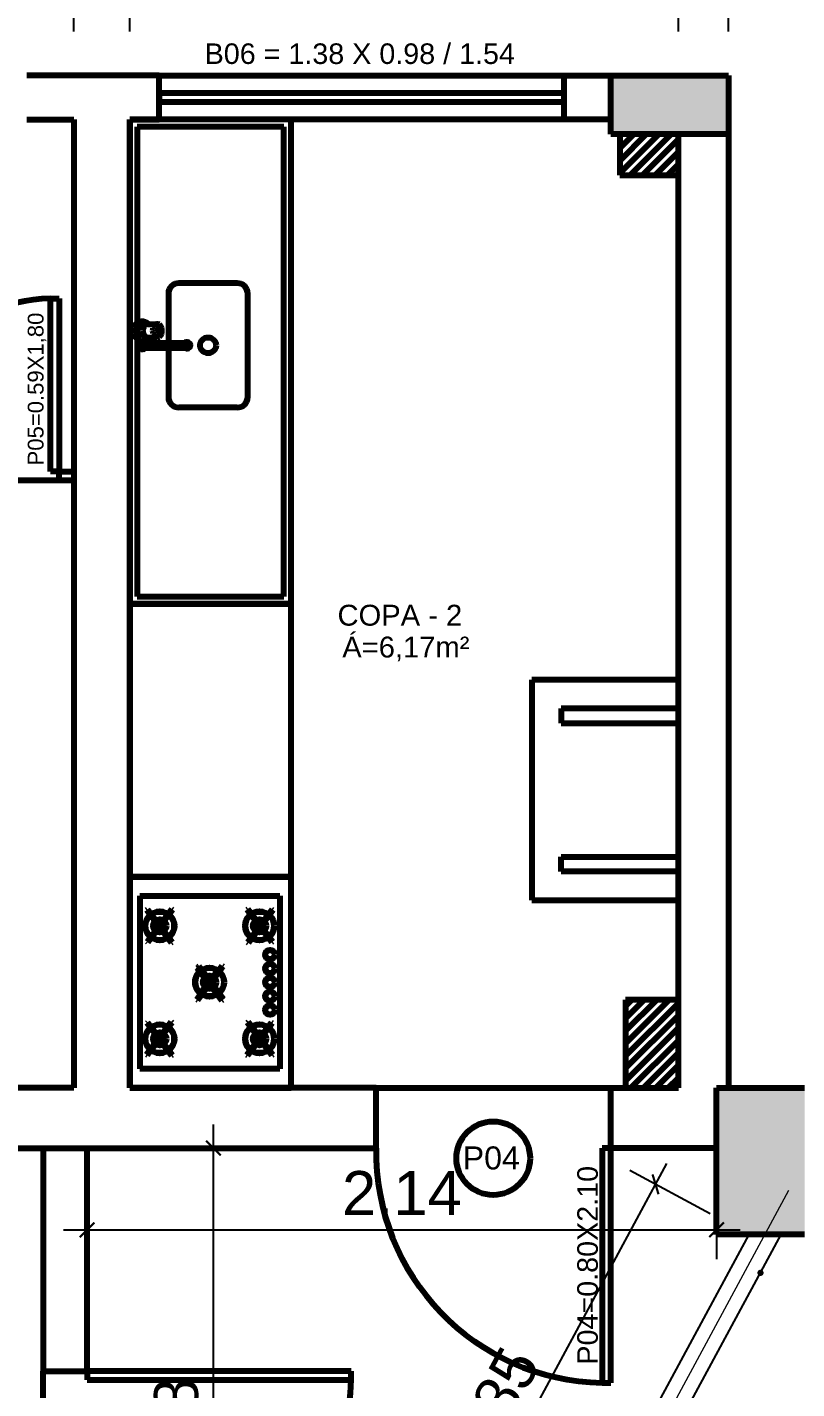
# Model space of a CAD drawing. Header units: metres. Extents: x -15851 to -15710, y 6781 to 6850.
# Drawn here: x -15732.43 to -15729.808, y 6833.794 to 6838.433 of the extents above; entities that cross this region are included whole.
import ezdxf

# ---------------------------------------------------------------- set-up
doc = ezdxf.new("R2010")
doc.units = ezdxf.units.M
doc.linetypes.add('ACAD_ISO06W100', pattern=[36, 24, -3, 0, -3, 0, -3, 0, -3])
doc.linetypes.add('HIDDEN', pattern=[0.375, 0.25, -0.125])
for name, color, linetype, lineweight in [('BANCADA', 152, 'Continuous', 30), ('cota', 18, 'Continuous', 9), ('Eixo', 1, 'ACAD_ISO06W100', 0), ('parede', 8, 'Continuous', 80)]:
    doc.layers.add(name, color=color, linetype=linetype, lineweight=lineweight)
doc.layers.add('Divisórias de Gesso Acartonado', color=42, linetype='Continuous')
doc.styles.add('AMBI', font='arial.ttf')
doc.styles.add('arial', font='arial.ttf')
doc.dimstyles.new('1-50', dxfattribs={"dimtxt": 0.15, "dimasz": 0.05, "dimexe": 0.1, "dimexo": 0.15, "dimgap": 0.05, "dimtad": 1, "dimzin": 4, "dimdsep": 46, "dimtxsty": 'arial', "dimblk": 'ARCHTICK', "dimcen": 0, "dimdle": 0.08, "dimclrd": 256, "dimclre": 256, "dimclrt": 256, "dimadec": 1, "dimazin": 0, "dimtfac": 1, "dimtix": 1, "dimtmove": 0, "dimatfit": 0, "dimldrblk": 'ARCHTICK', "dimfxl": 1, "dimtolj": 1, "dimarcsym": 0})

# ---------------------------------------------------------------- blocks, each defined once
blk = doc.blocks.new('_ArchTick')
at = {"color": 0, "linetype": 'ByBlock', "const_width": 0.15}
blk.add_lwpolyline([(-0.5, -0.5), (0.5, 0.5)], dxfattribs=at)
blk = doc.blocks.new('*D208')
at = {"layer": 'cota', "lineweight": -2, "transparency": 16777216}
for p, q in [((-15734.9911, 6838.4187), (-15734.9911, 6839.0839)), ((-15732.2711, 6838.4187), (-15732.2711, 6839.0839)), ((-15735.0711, 6838.9839), (-15732.1911, 6838.9839))]:
    blk.add_line(p, q, dxfattribs=at)
at = {"layer": 'Defpoints', "color": 0, "transparency": 16777216}
for p in [(-15732.2711, 6838.9839), (-15734.9911, 6838.2687), (-15732.2711, 6838.2687)]:
    blk.add_point(p, dxfattribs=at)
at = {"layer": 'cota', "lineweight": -2, "transparency": 16777216, "xscale": 0.05, "yscale": 0.05, "zscale": 0.05, "rotation": 180}
blk.add_blockref('_ArchTick', (-15734.9911, 6838.9839), dxfattribs=at)
at = {"layer": 'cota', "lineweight": -2, "transparency": 16777216, "xscale": 0.05, "yscale": 0.05, "zscale": 0.05}
blk.add_blockref('_ArchTick', (-15732.2711, 6838.9839), dxfattribs=at)
at = {"layer": 'cota', "transparency": 16777216, "insert": (-15733.6311, 6839.1092), "char_height": 0.15, "attachment_point": 5, "style": 'arial'}
blk.add_mtext('\\A1;2.72', dxfattribs=at)
blk = doc.blocks.new('*D209')
at = {"layer": 'cota', "lineweight": -2, "transparency": 16777216}
for p, q in [((-15732.2711, 6838.4187), (-15732.2711, 6839.0839)), ((-15732.0811, 6838.4187), (-15732.0811, 6839.0839)), ((-15732.2711, 6838.9839), (-15732.3211, 6838.9839)), ((-15732.2711, 6838.9839), (-15732.0811, 6838.9839)), ((-15732.0811, 6838.9839), (-15732.0311, 6838.9839))]:
    blk.add_line(p, q, dxfattribs=at)
at = {"layer": 'Defpoints', "color": 0, "transparency": 16777216}
for p in [(-15732.0811, 6838.9839), (-15732.2711, 6838.2687), (-15732.0811, 6838.2687)]:
    blk.add_point(p, dxfattribs=at)
at = {"layer": 'cota', "lineweight": -2, "transparency": 16777216, "xscale": 0.05, "yscale": 0.05, "zscale": 0.05}
blk.add_blockref('_ArchTick', (-15732.2711, 6838.9839), dxfattribs=at)
at = {"layer": 'cota', "lineweight": -2, "transparency": 16777216, "xscale": 0.05, "yscale": 0.05, "zscale": 0.05, "rotation": 180}
blk.add_blockref('_ArchTick', (-15732.0811, 6838.9839), dxfattribs=at)
at = {"layer": 'cota', "transparency": 16777216, "insert": (-15732.1761, 6839.1105), "char_height": 0.15, "attachment_point": 5, "style": 'arial'}
blk.add_mtext('\\A1;.19', dxfattribs=at)
blk = doc.blocks.new('*D210')
at = {"layer": 'cota', "lineweight": -2, "transparency": 16777216}
for p, q in [((-15732.0811, 6838.4187), (-15732.0811, 6839.0839)), ((-15730.2111, 6838.4187), (-15730.2111, 6839.0839)), ((-15732.1611, 6838.9839), (-15730.1311, 6838.9839))]:
    blk.add_line(p, q, dxfattribs=at)
at = {"layer": 'Defpoints', "color": 0, "transparency": 16777216}
for p in [(-15730.2111, 6838.9839), (-15732.0811, 6838.2687), (-15730.2111, 6838.2687)]:
    blk.add_point(p, dxfattribs=at)
at = {"layer": 'cota', "lineweight": -2, "transparency": 16777216, "xscale": 0.05, "yscale": 0.05, "zscale": 0.05, "rotation": 180}
blk.add_blockref('_ArchTick', (-15732.0811, 6838.9839), dxfattribs=at)
at = {"layer": 'cota', "lineweight": -2, "transparency": 16777216, "xscale": 0.05, "yscale": 0.05, "zscale": 0.05}
blk.add_blockref('_ArchTick', (-15730.2111, 6838.9839), dxfattribs=at)
at = {"layer": 'cota', "transparency": 16777216, "insert": (-15731.1461, 6839.1105), "char_height": 0.15, "attachment_point": 5, "style": 'arial'}
blk.add_mtext('\\A1;1.87', dxfattribs=at)
blk = doc.blocks.new('*D211')
at = {"layer": 'cota', "lineweight": -2, "transparency": 16777216}
for p, q in [((-15730.2111, 6838.4187), (-15730.2111, 6839.0839)), ((-15730.0411, 6838.4187), (-15730.0411, 6839.0839)), ((-15730.2111, 6838.9839), (-15730.2611, 6838.9839)), ((-15730.2111, 6838.9839), (-15730.0411, 6838.9839)), ((-15730.0411, 6838.9839), (-15729.9911, 6838.9839))]:
    blk.add_line(p, q, dxfattribs=at)
at = {"layer": 'Defpoints', "color": 0, "transparency": 16777216}
for p in [(-15730.0411, 6838.9839), (-15730.2111, 6838.2687), (-15730.0411, 6838.2687)]:
    blk.add_point(p, dxfattribs=at)
at = {"layer": 'cota', "lineweight": -2, "transparency": 16777216, "xscale": 0.05, "yscale": 0.05, "zscale": 0.05}
blk.add_blockref('_ArchTick', (-15730.2111, 6838.9839), dxfattribs=at)
at = {"layer": 'cota', "lineweight": -2, "transparency": 16777216, "xscale": 0.05, "yscale": 0.05, "zscale": 0.05, "rotation": 180}
blk.add_blockref('_ArchTick', (-15730.0411, 6838.9839), dxfattribs=at)
at = {"layer": 'cota', "transparency": 16777216, "insert": (-15730.1261, 6839.1092), "char_height": 0.15, "attachment_point": 5, "style": 'arial'}
blk.add_mtext('\\A1;.17', dxfattribs=at)
blk = doc.blocks.new('*D212')
at = {"layer": 'cota', "lineweight": -2, "transparency": 16777216}
for p, q in [((-15730.0411, 6838.4187), (-15730.0411, 6839.0839)), ((-15725.1711, 6838.4187), (-15725.1711, 6839.0839)), ((-15730.1211, 6838.9839), (-15725.0911, 6838.9839))]:
    blk.add_line(p, q, dxfattribs=at)
at = {"layer": 'Defpoints', "color": 0, "transparency": 16777216}
for p in [(-15725.1711, 6838.9839), (-15730.0411, 6838.2687), (-15725.1711, 6838.2687)]:
    blk.add_point(p, dxfattribs=at)
at = {"layer": 'cota', "lineweight": -2, "transparency": 16777216, "xscale": 0.05, "yscale": 0.05, "zscale": 0.05, "rotation": 180}
blk.add_blockref('_ArchTick', (-15730.0411, 6838.9839), dxfattribs=at)
at = {"layer": 'cota', "lineweight": -2, "transparency": 16777216, "xscale": 0.05, "yscale": 0.05, "zscale": 0.05}
blk.add_blockref('_ArchTick', (-15725.1711, 6838.9839), dxfattribs=at)
at = {"layer": 'cota', "transparency": 16777216, "insert": (-15727.6061, 6839.1105), "char_height": 0.15, "attachment_point": 5, "style": 'arial'}
blk.add_mtext('\\A1;4.87', dxfattribs=at)
blk = doc.blocks.new('*D379')
at = {"layer": 'cota', "lineweight": -2, "transparency": 16777216}
for p, q in [((-15732.2261, 6834.4637), (-15732.2261, 6834.2352)), ((-15730.0811, 6834.4637), (-15730.0811, 6834.2352)), ((-15732.3061, 6834.3352), (-15730.0011, 6834.3352))]:
    blk.add_line(p, q, dxfattribs=at)
at = {"layer": 'Defpoints', "color": 0, "transparency": 16777216}
for p in [(-15732.2261, 6834.6137), (-15730.0811, 6834.6137), (-15730.0811, 6834.3352)]:
    blk.add_point(p, dxfattribs=at)
at = {"layer": 'cota', "lineweight": -2, "transparency": 16777216, "xscale": 0.05, "yscale": 0.05, "zscale": 0.05, "rotation": 180}
blk.add_blockref('_ArchTick', (-15732.2261, 6834.3352), dxfattribs=at)
at = {"layer": 'cota', "lineweight": -2, "transparency": 16777216, "xscale": 0.05, "yscale": 0.05, "zscale": 0.05}
blk.add_blockref('_ArchTick', (-15730.0811, 6834.3352), dxfattribs=at)
at = {"layer": 'cota', "transparency": 16777216, "insert": (-15731.1536, 6834.4605), "char_height": 0.15, "attachment_point": 5, "style": 'arial'}
blk.add_mtext('\\A1;2.14', dxfattribs=at)
blk = doc.blocks.new('*D380')
at = {"layer": 'cota', "lineweight": -2, "transparency": 16777216}
for p, q in [((-15730.2513, 6834.5607), (-15731.2072, 6832.7893)), ((-15730.1032, 6834.3899), (-15730.3773, 6834.5378)), ((-15730.9831, 6832.7593), (-15731.2572, 6832.9072))]:
    blk.add_line(p, q, dxfattribs=at)
at = {"layer": 'Defpoints', "color": 0, "transparency": 16777216}
for p in [(-15729.9712, 6834.3187), (-15731.1692, 6832.8597), (-15730.8511, 6832.688)]:
    blk.add_point(p, dxfattribs=at)
at = {"layer": 'cota', "lineweight": -2, "transparency": 16777216, "xscale": 0.05, "yscale": 0.05, "zscale": 0.05}
for p, rotation in [((-15730.2893, 6834.4903), 61.64928510984497), ((-15731.1692, 6832.8597), 241.6492851098449)]:
    blk.add_blockref('_ArchTick', p, dxfattribs=dict(at, rotation=rotation))
at = {"layer": 'cota', "transparency": 16777216, "insert": (-15730.8406, 6833.7351), "char_height": 0.15, "attachment_point": 5, "rotation": 61.6493, "style": 'arial'}
blk.add_mtext('\\A1;1.85', dxfattribs=at)
blk = doc.blocks.new('*D386')
at = {"layer": 'cota', "lineweight": -2, "transparency": 16777216}
for p, q in [((-15731.7955, 6832.5587), (-15731.7955, 6834.6937)), ((-15732.0761, 6834.6137), (-15731.6955, 6834.6137)), ((-15732.1311, 6832.6387), (-15731.6955, 6832.6387))]:
    blk.add_line(p, q, dxfattribs=at)
at = {"layer": 'Defpoints', "color": 0, "transparency": 16777216}
for p in [(-15732.2261, 6834.6137), (-15731.7955, 6834.6137), (-15732.2811, 6832.6387)]:
    blk.add_point(p, dxfattribs=at)
at = {"layer": 'cota', "lineweight": -2, "transparency": 16777216, "xscale": 0.05, "yscale": 0.05, "zscale": 0.05}
for p, rotation in [((-15731.7955, 6834.6137), 90), ((-15731.7955, 6832.6387), 270)]:
    blk.add_blockref('_ArchTick', p, dxfattribs=dict(at, rotation=rotation))
at = {"layer": 'cota', "transparency": 16777216, "insert": (-15731.9221, 6833.6262), "char_height": 0.15, "attachment_point": 5, "rotation": 90, "style": 'arial'}
blk.add_mtext('\\A1;1.98', dxfattribs=at)
blk = doc.blocks.new('flksdf')
at = {"layer": 'parede'}
h = blk.add_hatch(color=256, dxfattribs=at)
h.paths.add_polyline_path([(-15678.4175, 6819.4387), (-15678.7175, 6819.4387), (-15678.7175, 6819.2387), (-15678.4175, 6819.2387)])
h.paths.add_polyline_path([(-15683.0475, 6819.4387), (-15683.3475, 6819.4387), (-15683.3475, 6819.2387), (-15683.0475, 6819.2387)])
h.paths.add_polyline_path([(-15685.7375, 6819.4387), (-15686.0375, 6819.4387), (-15686.0375, 6819.2387), (-15685.7375, 6819.2387)])
h.paths.add_polyline_path([(-15687.8275, 6822.4887), (-15688.1275, 6822.4887), (-15688.1275, 6821.9887), (-15687.8275, 6821.9887)])
h.paths.add_polyline_path([(-15692.6075, 6822.4887), (-15692.9075, 6822.4887), (-15692.9075, 6821.9887), (-15692.6075, 6821.9887)])
h.paths.add_polyline_path([(-15697.3875, 6822.4887), (-15697.6875, 6822.4887), (-15697.6875, 6821.9887), (-15697.3875, 6821.9887)])
h.paths.add_polyline_path([(-15697.3875, 6828.5887), (-15697.6875, 6828.5887), (-15697.6875, 6828.0887), (-15697.3875, 6828.0887)])
h.paths.add_polyline_path([(-15692.6075, 6828.5887), (-15692.9075, 6828.5887), (-15692.9075, 6828.0887), (-15692.6075, 6828.0887)])
h.paths.add_polyline_path([(-15687.8275, 6828.5887), (-15688.1275, 6828.5887), (-15688.1275, 6828.0887), (-15687.8275, 6828.0887)])
h.paths.add_polyline_path([(-15683.0475, 6828.5887), (-15683.3475, 6828.5887), (-15683.3475, 6828.0887), (-15683.0475, 6828.0887)])
h.paths.add_polyline_path([(-15678.2675, 6828.5887), (-15678.5675, 6828.5887), (-15678.5675, 6828.0887), (-15678.2675, 6828.0887)])
h.paths.add_polyline_path([(-15678.2675, 6822.4887), (-15678.5675, 6822.4887), (-15678.5675, 6821.9887), (-15678.2675, 6821.9887)])
h.paths.add_polyline_path([(-15673.4875, 6822.4887), (-15673.7875, 6822.4887), (-15673.7875, 6821.9887), (-15673.4875, 6821.9887)])
h.paths.add_polyline_path([(-15673.4875, 6828.5887), (-15673.7875, 6828.5887), (-15673.7875, 6828.0887), (-15673.4875, 6828.0887)])
h.paths.add_polyline_path([(-15673.4875, 6834.8187), (-15673.7875, 6834.8187), (-15673.7875, 6834.3187), (-15673.4875, 6834.3187)])
h.paths.add_polyline_path([(-15678.2675, 6834.8187), (-15678.5675, 6834.8187), (-15678.5675, 6834.3187), (-15678.2675, 6834.3187)])
h.paths.add_polyline_path([(-15680.5975, 6832.8387), (-15680.8975, 6832.8387), (-15680.8975, 6832.6387), (-15680.5975, 6832.6387)])
h.paths.add_polyline_path([(-15683.1625, 6834.8187), (-15683.4625, 6834.8187), (-15683.4625, 6834.3187), (-15683.1625, 6834.3187)])
h.paths.add_polyline_path([(-15687.6325, 6834.8187), (-15687.9325, 6834.8187), (-15687.9325, 6834.3187), (-15687.6325, 6834.3187)])
h.paths.add_polyline_path([(-15685.4375, 6832.8387), (-15685.7375, 6832.8387), (-15685.7375, 6832.6387), (-15685.4375, 6832.6387)])
h.paths.add_polyline_path([(-15690.2775, 6832.8387), (-15690.5775, 6832.8387), (-15690.5775, 6832.6387), (-15690.2775, 6832.6387)])
h.paths.add_polyline_path([(-15692.6075, 6834.8187), (-15692.9075, 6834.8187), (-15692.9075, 6834.3187), (-15692.6075, 6834.3187)])
h.paths.add_polyline_path([(-15697.3875, 6834.8187), (-15697.6875, 6834.8187), (-15697.6875, 6834.3187), (-15697.3875, 6834.3187)])
h.paths.add_polyline_path([(-15692.2575, 6838.2687), (-15692.6575, 6838.2687), (-15692.6575, 6838.0687), (-15692.2575, 6838.0687)])
h.paths.add_polyline_path([(-15687.7775, 6838.2687), (-15688.1775, 6838.2687), (-15688.1775, 6838.0687), (-15687.7775, 6838.0687)])
h.paths.add_polyline_path([(-15682.9975, 6838.2687), (-15683.3975, 6838.2687), (-15683.3975, 6838.0687), (-15682.9975, 6838.0687)])
h.paths.add_polyline_path([(-15678.5275, 6838.2687), (-15678.9275, 6838.2687), (-15678.9275, 6838.0687), (-15678.5275, 6838.0687)])
at = {"layer": 'parede', "linetype": 'ByBlock'}
h = blk.add_hatch(color=256, dxfattribs=at)
h.paths.add_polyline_path([(-15680.4649, 6835.3709), (-15680.4512, 6835.389, -0.498387), (-15680.4512, 6835.3528)])
h.paths.add_polyline_path([(-15680.4649, 6835.3709), (-15680.4785, 6835.389, -0.16294), (-15680.4649, 6835.3936, -0.16294), (-15680.4512, 6835.389)])
h.paths.add_polyline_path([(-15680.4785, 6835.3528, -0.498387), (-15680.4785, 6835.389), (-15680.4649, 6835.3709)])
h.paths.add_polyline_path([(-15680.4785, 6835.3528), (-15680.4649, 6835.3709), (-15680.4512, 6835.3528, -0.16294), (-15680.4649, 6835.3482, -0.16294)])
h = blk.add_hatch(color=256, dxfattribs=at)
h.paths.add_polyline_path([(-15680.1247, 6835.3709), (-15680.1384, 6835.389, 0.498387), (-15680.1384, 6835.3528)])
h.paths.add_polyline_path([(-15680.1247, 6835.3709), (-15680.111, 6835.389, 0.16294), (-15680.1247, 6835.3936, 0.16294), (-15680.1384, 6835.389)])
h.paths.add_polyline_path([(-15680.111, 6835.3528, 0.498387), (-15680.111, 6835.389), (-15680.1247, 6835.3709)])
h.paths.add_polyline_path([(-15680.111, 6835.3528), (-15680.1247, 6835.3709), (-15680.1384, 6835.3528, 0.16294), (-15680.1247, 6835.3482, 0.16294)])
h = blk.add_hatch(color=256, dxfattribs=at)
h.paths.add_polyline_path([(-15680.2948, 6835.1786), (-15680.275, 6835.1523, 0.498387), (-15680.275, 6835.2049)])
h.paths.add_polyline_path([(-15680.2948, 6835.1786), (-15680.3147, 6835.1523, 0.16294), (-15680.2948, 6835.1457, 0.16294), (-15680.275, 6835.1523)])
h.paths.add_polyline_path([(-15680.3147, 6835.2049, 0.498387), (-15680.3147, 6835.1523), (-15680.2948, 6835.1786)])
h.paths.add_polyline_path([(-15680.3147, 6835.2049), (-15680.2948, 6835.1786), (-15680.275, 6835.2049, 0.16294), (-15680.2948, 6835.2115, 0.16294)])
h = blk.add_hatch(color=256, dxfattribs=at)
h.paths.add_polyline_path([(-15680.4649, 6834.986), (-15680.4512, 6834.9679, 0.498387), (-15680.4512, 6835.0041)])
h.paths.add_polyline_path([(-15680.4649, 6834.986), (-15680.4785, 6834.9679, 0.16294), (-15680.4649, 6834.9633, 0.16294), (-15680.4512, 6834.9679)])
h.paths.add_polyline_path([(-15680.4785, 6835.0041, 0.498387), (-15680.4785, 6834.9679), (-15680.4649, 6834.986)])
h.paths.add_polyline_path([(-15680.4785, 6835.0041), (-15680.4649, 6834.986), (-15680.4512, 6835.0041, 0.16294), (-15680.4649, 6835.0087, 0.16294)])
h = blk.add_hatch(color=256, dxfattribs=at)
h.paths.add_polyline_path([(-15680.1247, 6834.986), (-15680.1384, 6834.9679, -0.498387), (-15680.1384, 6835.0041)])
h.paths.add_polyline_path([(-15680.1247, 6834.986), (-15680.111, 6834.9679, -0.16294), (-15680.1247, 6834.9633, -0.16294), (-15680.1384, 6834.9679)])
h.paths.add_polyline_path([(-15680.111, 6835.0041, -0.498387), (-15680.111, 6834.9679), (-15680.1247, 6834.986)])
h.paths.add_polyline_path([(-15680.111, 6835.0041), (-15680.1247, 6834.986), (-15680.1384, 6835.0041, -0.16294), (-15680.1247, 6835.0087, -0.16294)])
at = {"layer": 'parede'}
for p, q in [((-15680.4675, 6838.2687), (-15680.9175, 6838.2687)), ((-15680.4675, 6838.2687), (-15679.0875, 6838.2687)), ((-15680.4675, 6838.1187), (-15680.4675, 6838.2687)), ((-15679.0875, 6838.1187), (-15679.0875, 6838.2687)), ((-15679.0875, 6838.2687), (-15678.9275, 6838.2687)), ((-15678.9275, 6838.2687), (-15678.5275, 6838.2687)), ((-15678.9275, 6838.0687), (-15678.9275, 6838.2687)), ((-15678.5275, 6838.2687), (-15678.5275, 6838.0687)), ((-15680.9175, 6838.1187), (-15680.7575, 6838.1187)), ((-15680.7575, 6838.1187), (-15680.7575, 6834.8187)), ((-15680.5675, 6834.8187), (-15680.5675, 6838.1187)), ((-15680.5675, 6838.1187), (-15680.4675, 6838.1187)), ((-15679.0875, 6838.1187), (-15680.4675, 6838.1187)), ((-15678.9275, 6838.1187), (-15679.0875, 6838.1187)), ((-15678.5275, 6838.0687), (-15678.9275, 6838.0687)), ((-15678.6975, 6838.0687), (-15678.8975, 6838.0687)), ((-15678.8975, 6838.0687), (-15678.8975, 6837.9287)), ((-15678.6975, 6834.8187), (-15678.6975, 6838.0687)), ((-15678.6975, 6837.9287), (-15678.6975, 6838.0687)), ((-15678.5275, 6838.0687), (-15678.5275, 6834.8187)), ((-15678.8975, 6837.9287), (-15678.6975, 6837.9287)), ((-15680.8375, 6836.9187), (-15680.8375, 6837.5087)), ((-15680.8375, 6837.5087), (-15680.8075, 6837.5087)), ((-15680.8075, 6837.5087), (-15680.8075, 6836.9187)), ((-15680.8075, 6836.8887), (-15681.3975, 6836.8887)), ((-15680.8075, 6836.9187), (-15680.8375, 6836.9187)), ((-15680.8075, 6836.8887), (-15680.8075, 6836.9187)), ((-15680.8075, 6836.9187), (-15680.7575, 6836.9187)), ((-15680.7575, 6836.8887), (-15680.8075, 6836.8887)), ((-15680.5332, 6835.4735), (-15680.5332, 6834.8835)), ((-15680.0564, 6835.4735), (-15680.0564, 6834.8835)), ((-15678.6975, 6835.1187), (-15678.8775, 6835.1187)), ((-15678.8775, 6835.1187), (-15678.8775, 6834.8187)), ((-15678.6975, 6834.8187), (-15678.6975, 6835.1187)), ((-15680.7575, 6834.8187), (-15680.9625, 6834.8187)), ((-15679.7275, 6834.8187), (-15680.5675, 6834.8187)), ((-15679.7275, 6834.8187), (-15678.9275, 6834.8187)), ((-15679.7275, 6834.6137), (-15679.7275, 6834.8187)), ((-15678.9275, 6834.6137), (-15678.9275, 6834.8187)), ((-15678.9275, 6834.8187), (-15678.6975, 6834.8187)), ((-15678.8775, 6834.8187), (-15678.6975, 6834.8187)), ((-15678.5675, 6834.8187), (-15678.2675, 6834.8187)), ((-15678.5675, 6834.3187), (-15678.5675, 6834.8187)), ((-15680.9625, 6834.6137), (-15679.7275, 6834.6137)), ((-15680.8625, 6834.6137), (-15680.8625, 6833.8537)), ((-15680.7125, 6833.8537), (-15680.7125, 6834.6137)), ((-15678.9575, 6834.6137), (-15678.9575, 6833.8137)), ((-15678.9275, 6834.6137), (-15678.9575, 6834.6137)), ((-15678.5675, 6834.6137), (-15678.9275, 6834.6137)), ((-15678.9275, 6833.8137), (-15678.9275, 6834.6137)), ((-15678.2675, 6834.3187), (-15678.5675, 6834.3187)), ((-15680.8625, 6832.9537), (-15680.8625, 6833.8537)), ((-15680.8625, 6833.8537), (-15680.7125, 6833.8537)), ((-15679.8125, 6833.8537), (-15680.7125, 6833.8537)), ((-15680.7125, 6833.8537), (-15680.7125, 6833.8237)), ((-15680.7125, 6833.8237), (-15679.8125, 6833.8237)), ((-15679.8125, 6833.8237), (-15679.8125, 6833.8537)), ((-15678.9575, 6833.8137), (-15678.9275, 6833.8137))]:
    blk.add_line(p, q, dxfattribs=at)
at = {"layer": 'parede', "linetype": 'ByBlock', "ltscale": 0.15}
for p, q in [((-15679.0875, 6838.2087), (-15680.4675, 6838.2087)), ((-15680.4675, 6838.2087), (-15680.4675, 6838.1787)), ((-15679.0875, 6838.1787), (-15679.0875, 6838.2087)), ((-15680.4675, 6838.1787), (-15679.0875, 6838.1787))]:
    blk.add_line(p, q, dxfattribs=at)
at = {"layer": 'parede', "ltscale": 0.2}
for p, q in [((-15680.0175, 6838.1187), (-15680.5675, 6838.1187)), ((-15680.5675, 6838.1187), (-15680.5675, 6836.4687)), ((-15680.0425, 6838.0937), (-15680.5425, 6838.0937)), ((-15680.5425, 6838.0937), (-15680.5425, 6836.4937)), ((-15680.0425, 6836.4937), (-15680.0425, 6838.0937)), ((-15680.0175, 6836.4687), (-15680.0175, 6838.1187)), ((-15680.0175, 6836.4687), (-15680.5675, 6836.4687)), ((-15680.5675, 6836.4687), (-15680.5675, 6835.5383)), ((-15680.5675, 6836.4687), (-15680.0175, 6836.4687)), ((-15680.5425, 6836.4937), (-15680.0425, 6836.4937)), ((-15680.0175, 6835.5383), (-15680.0175, 6836.4687)), ((-15678.6975, 6836.2087), (-15679.1975, 6836.2087)), ((-15679.1975, 6836.2087), (-15679.1975, 6835.4587)), ((-15678.6975, 6836.2087), (-15679.1975, 6836.2087)), ((-15679.1975, 6836.2087), (-15679.1975, 6835.4587)), ((-15680.5675, 6835.5383), (-15680.0175, 6835.5383)), ((-15680.0175, 6835.5383), (-15680.5675, 6835.5383)), ((-15680.5675, 6835.5383), (-15680.5675, 6834.8187)), ((-15680.0175, 6834.8187), (-15680.0175, 6835.5383)), ((-15679.1975, 6835.4587), (-15678.6975, 6835.4587)), ((-15679.1975, 6835.4587), (-15678.6975, 6835.4587)), ((-15680.5675, 6834.8187), (-15680.0175, 6834.8187))]:
    blk.add_line(p, q, dxfattribs=at)
at = {"layer": 'parede', "linetype": 'Continuous'}
for p, q in [((-15678.8975, 6838.0631), (-15678.8919, 6838.0687)), ((-15678.8975, 6838.0207), (-15678.8495, 6838.0687)), ((-15678.8975, 6837.9782), (-15678.807, 6838.0687)), ((-15678.8975, 6837.9358), (-15678.7646, 6838.0687)), ((-15678.8622, 6837.9287), (-15678.7222, 6838.0687)), ((-15678.8197, 6837.9287), (-15678.6975, 6838.051)), ((-15678.7773, 6837.9287), (-15678.6975, 6838.0085)), ((-15678.7349, 6837.9287), (-15678.6975, 6837.9661)), ((-15678.8775, 6835.0977), (-15678.8564, 6835.1187)), ((-15678.8775, 6835.0552), (-15678.814, 6835.1187)), ((-15678.8775, 6835.0128), (-15678.7716, 6835.1187)), ((-15678.8775, 6834.9704), (-15678.7292, 6835.1187)), ((-15678.8775, 6834.928), (-15678.6975, 6835.108)), ((-15678.8775, 6834.8855), (-15678.6975, 6835.0655)), ((-15678.8775, 6834.8431), (-15678.6975, 6835.0231)), ((-15678.8595, 6834.8187), (-15678.6975, 6834.9807)), ((-15678.817, 6834.8187), (-15678.6975, 6834.9382)), ((-15678.7746, 6834.8187), (-15678.6975, 6834.8958)), ((-15678.7322, 6834.8187), (-15678.6975, 6834.8534))]:
    blk.add_line(p, q, dxfattribs=at)
at = {"layer": 'parede', "linetype": 'ByBlock', "ltscale": 0.1}
for p, q in [((-15680.2012, 6837.561), (-15680.3996, 6837.561)), ((-15680.4356, 6837.5249), (-15680.4356, 6837.3581)), ((-15680.1651, 6837.1733), (-15680.1651, 6837.5249)), ((-15680.525, 6837.4145), (-15680.5187, 6837.4145)), ((-15680.5073, 6837.4212), (-15680.4734, 6837.4212)), ((-15680.5385, 6837.3491), (-15680.5385, 6837.3884)), ((-15680.525, 6837.3829), (-15680.5187, 6837.3829)), ((-15680.525, 6837.3581), (-15680.3717, 6837.3581)), ((-15680.5115, 6837.3581), (-15680.5115, 6837.3769)), ((-15680.5073, 6837.3762), (-15680.4734, 6837.3762)), ((-15680.525, 6837.3401), (-15680.3717, 6837.3401)), ((-15680.4356, 6837.3401), (-15680.4356, 6837.1733)), ((-15680.2012, 6837.1372), (-15680.3996, 6837.1372))]:
    blk.add_line(p, q, dxfattribs=at)
at = {"layer": 'parede', "linetype": 'HIDDEN', "ltscale": 0.6}
for p, q in [((-15678.6975, 6836.1115), (-15679.0975, 6836.1115)), ((-15679.0975, 6836.1115), (-15679.0975, 6836.0615)), ((-15679.0975, 6836.0615), (-15678.6975, 6836.0615)), ((-15679.0975, 6835.5558), (-15679.0975, 6835.6058)), ((-15679.0975, 6835.6058), (-15678.6975, 6835.6058)), ((-15678.6975, 6835.5558), (-15679.0975, 6835.5558))]:
    blk.add_line(p, q, dxfattribs=at)
at = {"layer": 'parede', "ltscale": 0.6}
for p, q in [((-15678.6975, 6836.1115), (-15679.0975, 6836.1115)), ((-15679.0975, 6836.1115), (-15679.0975, 6836.0615)), ((-15679.0975, 6836.0615), (-15678.6975, 6836.0615)), ((-15679.0975, 6835.5558), (-15679.0975, 6835.6058)), ((-15679.0975, 6835.6058), (-15678.6975, 6835.6058)), ((-15678.6975, 6835.5558), (-15679.0975, 6835.5558))]:
    blk.add_line(p, q, dxfattribs=at)
at = {"layer": 'parede', "linetype": 'ByBlock'}
for p, q in [((-15680.5102, 6835.4245), (-15680.5067, 6835.4271)), ((-15680.5102, 6835.4245), (-15680.4264, 6835.3134)), ((-15680.5094, 6835.4251), (-15680.4256, 6835.314)), ((-15680.5086, 6835.4257), (-15680.4248, 6835.3146)), ((-15680.4245, 6835.4283), (-15680.5083, 6835.3171)), ((-15680.4237, 6835.4277), (-15680.5075, 6835.3165)), ((-15680.507, 6835.4268), (-15680.4232, 6835.3157)), ((-15680.507, 6835.4268), (-15680.4232, 6835.3157)), ((-15680.4231, 6835.4272), (-15680.5069, 6835.3161)), ((-15680.5069, 6835.427), (-15680.4231, 6835.3158)), ((-15680.5067, 6835.4271), (-15680.4229, 6835.3159)), ((-15680.4229, 6835.4271), (-15680.5067, 6835.3159)), ((-15680.4229, 6835.4271), (-15680.5067, 6835.3159)), ((-15680.4229, 6835.4271), (-15680.5067, 6835.3159)), ((-15680.4214, 6835.4259), (-15680.5052, 6835.3148)), ((-15680.4245, 6835.4283), (-15680.4214, 6835.4259)), ((-15680.165, 6835.4283), (-15680.1682, 6835.4259)), ((-15680.1682, 6835.4259), (-15680.0844, 6835.3148)), ((-15680.0828, 6835.4271), (-15680.1666, 6835.3159)), ((-15680.1666, 6835.4271), (-15680.0828, 6835.3159)), ((-15680.1666, 6835.4271), (-15680.0828, 6835.3159)), ((-15680.1666, 6835.4271), (-15680.0828, 6835.3159)), ((-15680.1665, 6835.4272), (-15680.0827, 6835.3161)), ((-15680.0827, 6835.427), (-15680.1665, 6835.3158)), ((-15680.0825, 6835.4268), (-15680.1663, 6835.3157)), ((-15680.0825, 6835.4268), (-15680.1663, 6835.3157)), ((-15680.1658, 6835.4277), (-15680.0821, 6835.3165)), ((-15680.165, 6835.4283), (-15680.0813, 6835.3171)), ((-15680.081, 6835.4257), (-15680.1648, 6835.3146)), ((-15680.0802, 6835.4251), (-15680.164, 6835.314)), ((-15680.0794, 6835.4245), (-15680.1632, 6835.3134)), ((-15680.0794, 6835.4245), (-15680.0828, 6835.4271)), ((-15680.5083, 6835.3171), (-15680.5052, 6835.3148)), ((-15680.4264, 6835.3134), (-15680.4229, 6835.3159)), ((-15680.1632, 6835.3134), (-15680.1666, 6835.3159)), ((-15680.0813, 6835.3171), (-15680.0844, 6835.3148)), ((-15680.3389, 6835.1199), (-15680.2551, 6835.2311)), ((-15680.3381, 6835.1193), (-15680.2543, 6835.2305)), ((-15680.3373, 6835.1187), (-15680.2535, 6835.2299)), ((-15680.3371, 6835.2273), (-15680.334, 6835.2296)), ((-15680.2533, 6835.1162), (-15680.3371, 6835.2273)), ((-15680.3363, 6835.1235), (-15680.2525, 6835.2346)), ((-15680.2525, 6835.1168), (-15680.3363, 6835.2279)), ((-15680.3358, 6835.1176), (-15680.252, 6835.2287)), ((-15680.3358, 6835.1176), (-15680.252, 6835.2287)), ((-15680.3357, 6835.1175), (-15680.2519, 6835.2286)), ((-15680.2519, 6835.1172), (-15680.3357, 6835.2284)), ((-15680.3355, 6835.1229), (-15680.2517, 6835.234)), ((-15680.2517, 6835.1174), (-15680.3355, 6835.2285)), ((-15680.2517, 6835.1174), (-15680.3355, 6835.2285)), ((-15680.2517, 6835.1174), (-15680.3355, 6835.2285)), ((-15680.3355, 6835.1174), (-15680.2517, 6835.2285)), ((-15680.3347, 6835.1223), (-15680.2509, 6835.2334)), ((-15680.3344, 6835.2308), (-15680.3313, 6835.2332)), ((-15680.2506, 6835.1197), (-15680.3344, 6835.2308)), ((-15680.2502, 6835.1185), (-15680.334, 6835.2296)), ((-15680.2498, 6835.1203), (-15680.3336, 6835.2314)), ((-15680.3331, 6835.1211), (-15680.2493, 6835.2323)), ((-15680.3331, 6835.1211), (-15680.2493, 6835.2323)), ((-15680.333, 6835.121), (-15680.2492, 6835.2321)), ((-15680.2492, 6835.1208), (-15680.333, 6835.2319)), ((-15680.3328, 6835.1209), (-15680.249, 6835.232)), ((-15680.249, 6835.1209), (-15680.3328, 6835.232)), ((-15680.249, 6835.1209), (-15680.3328, 6835.232)), ((-15680.249, 6835.1209), (-15680.3328, 6835.232)), ((-15680.2475, 6835.122), (-15680.3313, 6835.2332)), ((-15680.3257, 6835.1415), (-15680.2675, 6835.2187)), ((-15680.3246, 6835.1407), (-15680.2664, 6835.2179)), ((-15680.3246, 6835.1407), (-15680.2664, 6835.2179)), ((-15680.3245, 6835.1406), (-15680.2663, 6835.2178)), ((-15680.2663, 6835.1405), (-15680.3245, 6835.2177)), ((-15680.2662, 6835.1406), (-15680.3244, 6835.2177)), ((-15680.2662, 6835.1406), (-15680.3244, 6835.2177)), ((-15680.2662, 6835.1406), (-15680.3244, 6835.2177)), ((-15680.3244, 6835.1406), (-15680.2662, 6835.2177)), ((-15680.2652, 6835.1414), (-15680.3233, 6835.2185)), ((-15680.2551, 6835.2311), (-15680.2517, 6835.2285)), ((-15680.2525, 6835.2346), (-15680.249, 6835.232)), ((-15680.3389, 6835.1199), (-15680.3355, 6835.1174)), ((-15680.2533, 6835.1162), (-15680.2502, 6835.1185)), ((-15680.5102, 6834.9324), (-15680.4264, 6835.0436)), ((-15680.5094, 6834.9318), (-15680.4256, 6835.043)), ((-15680.5086, 6834.9312), (-15680.4248, 6835.0424)), ((-15680.5083, 6835.0398), (-15680.5052, 6835.0421)), ((-15680.4245, 6834.9287), (-15680.5083, 6835.0398)), ((-15680.4237, 6834.9293), (-15680.5075, 6835.0404)), ((-15680.507, 6834.9301), (-15680.4232, 6835.0412)), ((-15680.507, 6834.9301), (-15680.4232, 6835.0412)), ((-15680.5069, 6834.93), (-15680.4231, 6835.0411)), ((-15680.4231, 6834.9297), (-15680.5069, 6835.0409)), ((-15680.5067, 6834.9299), (-15680.4229, 6835.041)), ((-15680.4229, 6834.9299), (-15680.5067, 6835.041)), ((-15680.4229, 6834.9299), (-15680.5067, 6835.041)), ((-15680.4229, 6834.9299), (-15680.5067, 6835.041)), ((-15680.4214, 6834.931), (-15680.5052, 6835.0421)), ((-15680.4264, 6835.0436), (-15680.4229, 6835.041)), ((-15680.1682, 6834.931), (-15680.0844, 6835.0421)), ((-15680.1632, 6835.0436), (-15680.1666, 6835.041)), ((-15680.0828, 6834.9299), (-15680.1666, 6835.041)), ((-15680.1666, 6834.9299), (-15680.0828, 6835.041)), ((-15680.1666, 6834.9299), (-15680.0828, 6835.041)), ((-15680.1666, 6834.9299), (-15680.0828, 6835.041)), ((-15680.0827, 6834.93), (-15680.1665, 6835.0411)), ((-15680.1665, 6834.9297), (-15680.0827, 6835.0409)), ((-15680.0825, 6834.9301), (-15680.1663, 6835.0412)), ((-15680.0825, 6834.9301), (-15680.1663, 6835.0412)), ((-15680.1658, 6834.9293), (-15680.0821, 6835.0404)), ((-15680.165, 6834.9287), (-15680.0813, 6835.0398)), ((-15680.081, 6834.9312), (-15680.1648, 6835.0424)), ((-15680.0802, 6834.9318), (-15680.164, 6835.043)), ((-15680.0794, 6834.9324), (-15680.1632, 6835.0436)), ((-15680.0813, 6835.0398), (-15680.0844, 6835.0421)), ((-15680.5102, 6834.9324), (-15680.5067, 6834.9299)), ((-15680.4245, 6834.9287), (-15680.4214, 6834.931)), ((-15680.165, 6834.9287), (-15680.1682, 6834.931)), ((-15680.0794, 6834.9324), (-15680.0828, 6834.9299))]:
    blk.add_line(p, q, dxfattribs=at)
for points in [[(-15680.5332, 6835.4735), (-15680.0564, 6835.4735)], [(-15680.0564, 6834.8835), (-15680.5332, 6834.8835)]]:
    blk.add_lwpolyline(points, dxfattribs=at)
for centre, radius in [((-15680.3004, 6837.3491), 0.0271), ((-15680.4649, 6835.3709), 0.0496), ((-15680.4649, 6835.3709), 0.0483), ((-15680.1247, 6835.3709), 0.0496), ((-15680.1247, 6835.3709), 0.0483), ((-15680.4649, 6835.3709), 0.0227), ((-15680.1247, 6835.3709), 0.0227), ((-15680.0892, 6835.2726), 0.0167), ((-15680.0892, 6835.2726), 0.0157), ((-15680.2953, 6835.1791), 0.0496), ((-15680.2953, 6835.1791), 0.0483), ((-15680.0892, 6835.2255), 0.0167), ((-15680.0892, 6835.2255), 0.0157), ((-15680.2953, 6835.1791), 0.0227), ((-15680.0892, 6835.1785), 0.0167), ((-15680.0892, 6835.1785), 0.0157), ((-15680.0892, 6835.1314), 0.0167), ((-15680.0892, 6835.1314), 0.0157), ((-15680.0892, 6835.0843), 0.0167), ((-15680.0892, 6835.0843), 0.0157), ((-15680.4649, 6834.986), 0.0496), ((-15680.4649, 6834.986), 0.0483), ((-15680.1247, 6834.986), 0.0496), ((-15680.1247, 6834.986), 0.0483), ((-15680.4649, 6834.986), 0.0227), ((-15680.1247, 6834.986), 0.0227)]:
    blk.add_circle(centre, radius, dxfattribs=at)
at = {"layer": 'parede'}
blk.add_circle((-15679.3287, 6834.5791), 0.1254, dxfattribs=at)
at = {"layer": 'parede', "linetype": 'ByBlock', "ltscale": 0.1}
for centre, radius, start, end in [((-15680.3996, 6837.5249), 0.0361, 90, 180), ((-15680.2012, 6837.5249), 0.0361, 0, 90), ((-15680.525, 6837.3987), 0.0158, 90, 204.62), ((-15680.4915, 6837.3987), 0.0318, 163.6751, 180), ((-15680.4915, 6837.3987), 0.0318, 180, 196.3249), ((-15680.4993, 6837.401), 0.0237, 144.7356, 163.6751), ((-15680.5042, 6837.4045), 0.0176, 120.3612, 144.7356), ((-15680.5073, 6837.4098), 0.0115, 90, 120.3612), ((-15680.4576, 6837.3987), 0.0318, 163.6751, 180), ((-15680.4576, 6837.3987), 0.0318, 180, 196.3249), ((-15680.4654, 6837.401), 0.0237, 144.7356, 163.6751), ((-15680.4703, 6837.4045), 0.0176, 120.3612, 144.7356), ((-15680.4734, 6837.4098), 0.0115, 90, 120.3612), ((-15680.4734, 6837.4098), 0.0115, 59.6388, 90), ((-15680.4765, 6837.4045), 0.0176, 35.2644, 59.6388), ((-15680.4814, 6837.401), 0.0237, 16.3249, 35.2644), ((-15680.4892, 6837.3987), 0.0318, 0, 16.3249), ((-15680.4892, 6837.3987), 0.0318, 343.6751, 0), ((-15680.5475, 6837.3884), 0.00902, 0, 24.62), ((-15680.525, 6837.3987), 0.0158, 211.0027, 270), ((-15680.525, 6837.3491), 0.00902, 90.0002, 270.0002), ((-15680.4993, 6837.3964), 0.0237, 196.3249, 215.2644), ((-15680.5042, 6837.3929), 0.0176, 215.2644, 239.6388), ((-15680.5073, 6837.3876), 0.0115, 239.6388, 270), ((-15680.4654, 6837.3964), 0.0237, 196.3249, 215.2644), ((-15680.4703, 6837.3929), 0.0176, 215.2644, 239.6388), ((-15680.4734, 6837.3876), 0.0115, 239.6388, 270), ((-15680.4734, 6837.3876), 0.0115, 270, 300.3612), ((-15680.4765, 6837.3929), 0.0176, 300.3612, 324.7356), ((-15680.4814, 6837.3964), 0.0237, 324.7356, 343.6751), ((-15680.3717, 6837.3491), 0.00902, 270.0001, 90.0001), ((-15680.3996, 6837.1733), 0.0361, 180, 270), ((-15680.2012, 6837.1733), 0.0361, 270, 0)]:
    blk.add_arc(centre, radius, start, end, dxfattribs=at)
at = {"layer": 'parede'}
for centre, radius, start, end in [((-15680.8225, 6836.9337), 0.5752, 91.4943, 181.4943), ((-15678.9425, 6834.5987), 0.7851, 178.9053, 268.9053), ((-15680.7128, 6833.8546), 0.9009, 270.0238, 358.0341)]:
    blk.add_arc(centre, radius, start, end, dxfattribs=at)
at = {"layer": 'parede', "linetype": 'ByBlock'}
for centre, radius, start, end in [((-15680.525, 6837.3987), 0.0316, 45.5847, 244.6231), ((-15680.4619, 6837.3987), 0.00953, 163.6751, 180), ((-15680.4619, 6837.3987), 0.00953, 180, 196.3249), ((-15680.4642, 6837.3994), 0.0071, 144.7356, 163.6751), ((-15680.4642, 6837.398), 0.0071, 196.3249, 215.2644), ((-15680.4657, 6837.4004), 0.00529, 120.3612, 144.7356), ((-15680.4657, 6837.397), 0.00529, 215.2644, 239.6388), ((-15680.4666, 6837.402), 0.00344, 90, 120.3612), ((-15680.4666, 6837.402), 0.00344, 59.6388, 90), ((-15680.4676, 6837.4004), 0.00529, 35.2644, 59.6388), ((-15680.4676, 6837.397), 0.00529, 300.3612, 324.7356), ((-15680.469, 6837.3994), 0.0071, 16.3249, 35.2644), ((-15680.469, 6837.398), 0.0071, 324.7356, 343.6751), ((-15680.4714, 6837.3987), 0.00953, 0, 16.3249), ((-15680.4714, 6837.3987), 0.00953, 343.6751, 0), ((-15680.525, 6837.3491), 0.0135, 41.8103, 318.1897), ((-15680.525, 6837.3987), 0.0316, 295.3769, 314.4153), ((-15680.4666, 6837.3954), 0.00344, 239.6388, 270), ((-15680.4666, 6837.3954), 0.00344, 270, 300.3612), ((-15680.3717, 6837.3491), 0.0113, 233.1301, 126.8699)]:
    blk.add_arc(centre, radius, start, end, dxfattribs=at)
at = {"layer": 'parede'}
blk.add_point((-15678.4175, 6834.1887), dxfattribs=at)
at = {"layer": 'parede', "style": 'AMBI'}
for s, height, p in [('B06 = 1.38 X 0.98 / 1.54', 0.07, (-15680.3121, 6838.3078)), ('COPA - 2', 0.07109, (-15679.8592, 6836.3939)), ('Á=6,17m²', 0.07109, (-15679.8431, 6836.2854)), ('P04', 0.07833, (-15679.4326, 6834.541))]:
    blk.add_text(s, height=height, dxfattribs=at).set_placement(p)
for s, height, p in [('P05=0.59X1,80', 0.053839, (-15680.8611, 6836.9398)), ('P04=0.80X2.10', 0.07, (-15678.9723, 6833.8759))]:
    blk.add_text(s, height=height, rotation=90, dxfattribs=at).set_placement(p)

msp = doc.modelspace()

# ---------------------------------------------------------------- linework, layer by layer
at = {"layer": 'Divisórias de Gesso Acartonado'}
msp.add_lwpolyline([(-15729.9712, 6834.3187), (-15730.8511, 6832.688), (-15730.8511, 6830.6087), (-15730.7561, 6830.6087), (-15730.7561, 6832.6622), (-15729.8611, 6834.3187)], dxfattribs=at)
at = {"layer": 'Eixo', "ltscale": 0.2}
msp.add_line((-15730.9586, 6832.3873), (-15729.8348, 6834.47), dxfattribs=at)

# ---------------------------------------------------------------- block references
at = {"layer": 'BANCADA'}
msp.add_blockref('flksdf', (-51.5136, 0), dxfattribs=at)

# ---------------------------------------------------------------- dimensions: what is measured, and where the dimension line sits
at = {"layer": 'cota'}
for base, p1, p2, picture, middle in [((-15732.2711, 6838.9839), (-15734.9911, 6838.2687), (-15732.2711, 6838.2687), '*D208', (-15733.6311, 6839.1092)), ((-15732.0811, 6838.9839), (-15732.2711, 6838.2687), (-15732.0811, 6838.2687), '*D209', (-15732.1761, 6839.1105)), ((-15730.2111, 6838.9839), (-15732.0811, 6838.2687), (-15730.2111, 6838.2687), '*D210', (-15731.1461, 6839.1105)), ((-15730.0411, 6838.9839), (-15730.2111, 6838.2687), (-15730.0411, 6838.2687), '*D211', (-15730.1261, 6839.1092)), ((-15725.1711, 6838.9839), (-15730.0411, 6838.2687), (-15725.1711, 6838.2687), '*D212', (-15727.6061, 6839.1105))]:
    dim = msp.add_linear_dim(base=base, p1=p1, p2=p2, dimstyle='1-50', override={"dimtmove": 1}, dxfattribs=at)
    dim.commit()
    dim.dimension.update_dxf_attribs({"geometry": picture, "text_midpoint": middle})
dim = msp.add_linear_dim(base=(-15731.7955432582, 6834.6136738358), p1=(-15732.281088308, 6832.6386738358), p2=(-15732.2260883072, 6834.6136738358), angle=90, dimstyle='1-50', override={"dimtmove": 1}, dxfattribs=at)
dim.commit()
dim.dimension.update_dxf_attribs({"geometry": '*D386', "text_midpoint": (-15731.9221292064, 6833.6261738358)})
dim = msp.add_linear_dim(base=(-15730.081088308, 6834.3351804318), p1=(-15732.2260883072, 6834.6136738358), p2=(-15730.081088308, 6834.6136738358), dimstyle='1-50', dxfattribs=at)
dim.commit()
dim.dimension.update_dxf_attribs({"geometry": '*D379', "text_midpoint": (-15731.1535883076, 6834.4604873895)})
dim = msp.add_aligned_dim(p1=(-15729.9712, 6834.3187), p2=(-15730.8511, 6832.688), distance=-0.3614, dimstyle='1-50', dxfattribs=at)
dim.commit()
dim.dimension.update_dxf_attribs({"geometry": '*D380', "text_midpoint": (-15730.8406, 6833.7351)})

doc.saveas('drawing.dxf')
